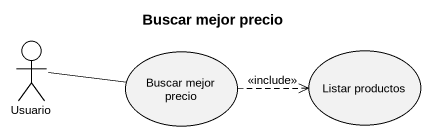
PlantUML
@startuml
title Buscar mejor precio
actor Usuario
usecase "Buscar mejor precio" as Buscar_mejor_precio
usecase "Listar productos" as Listar_productos
Usuario -right- Buscar_mejor_precio
Buscar_mejor_precio .right.> Listar_productos : <<include>>
@enduml
